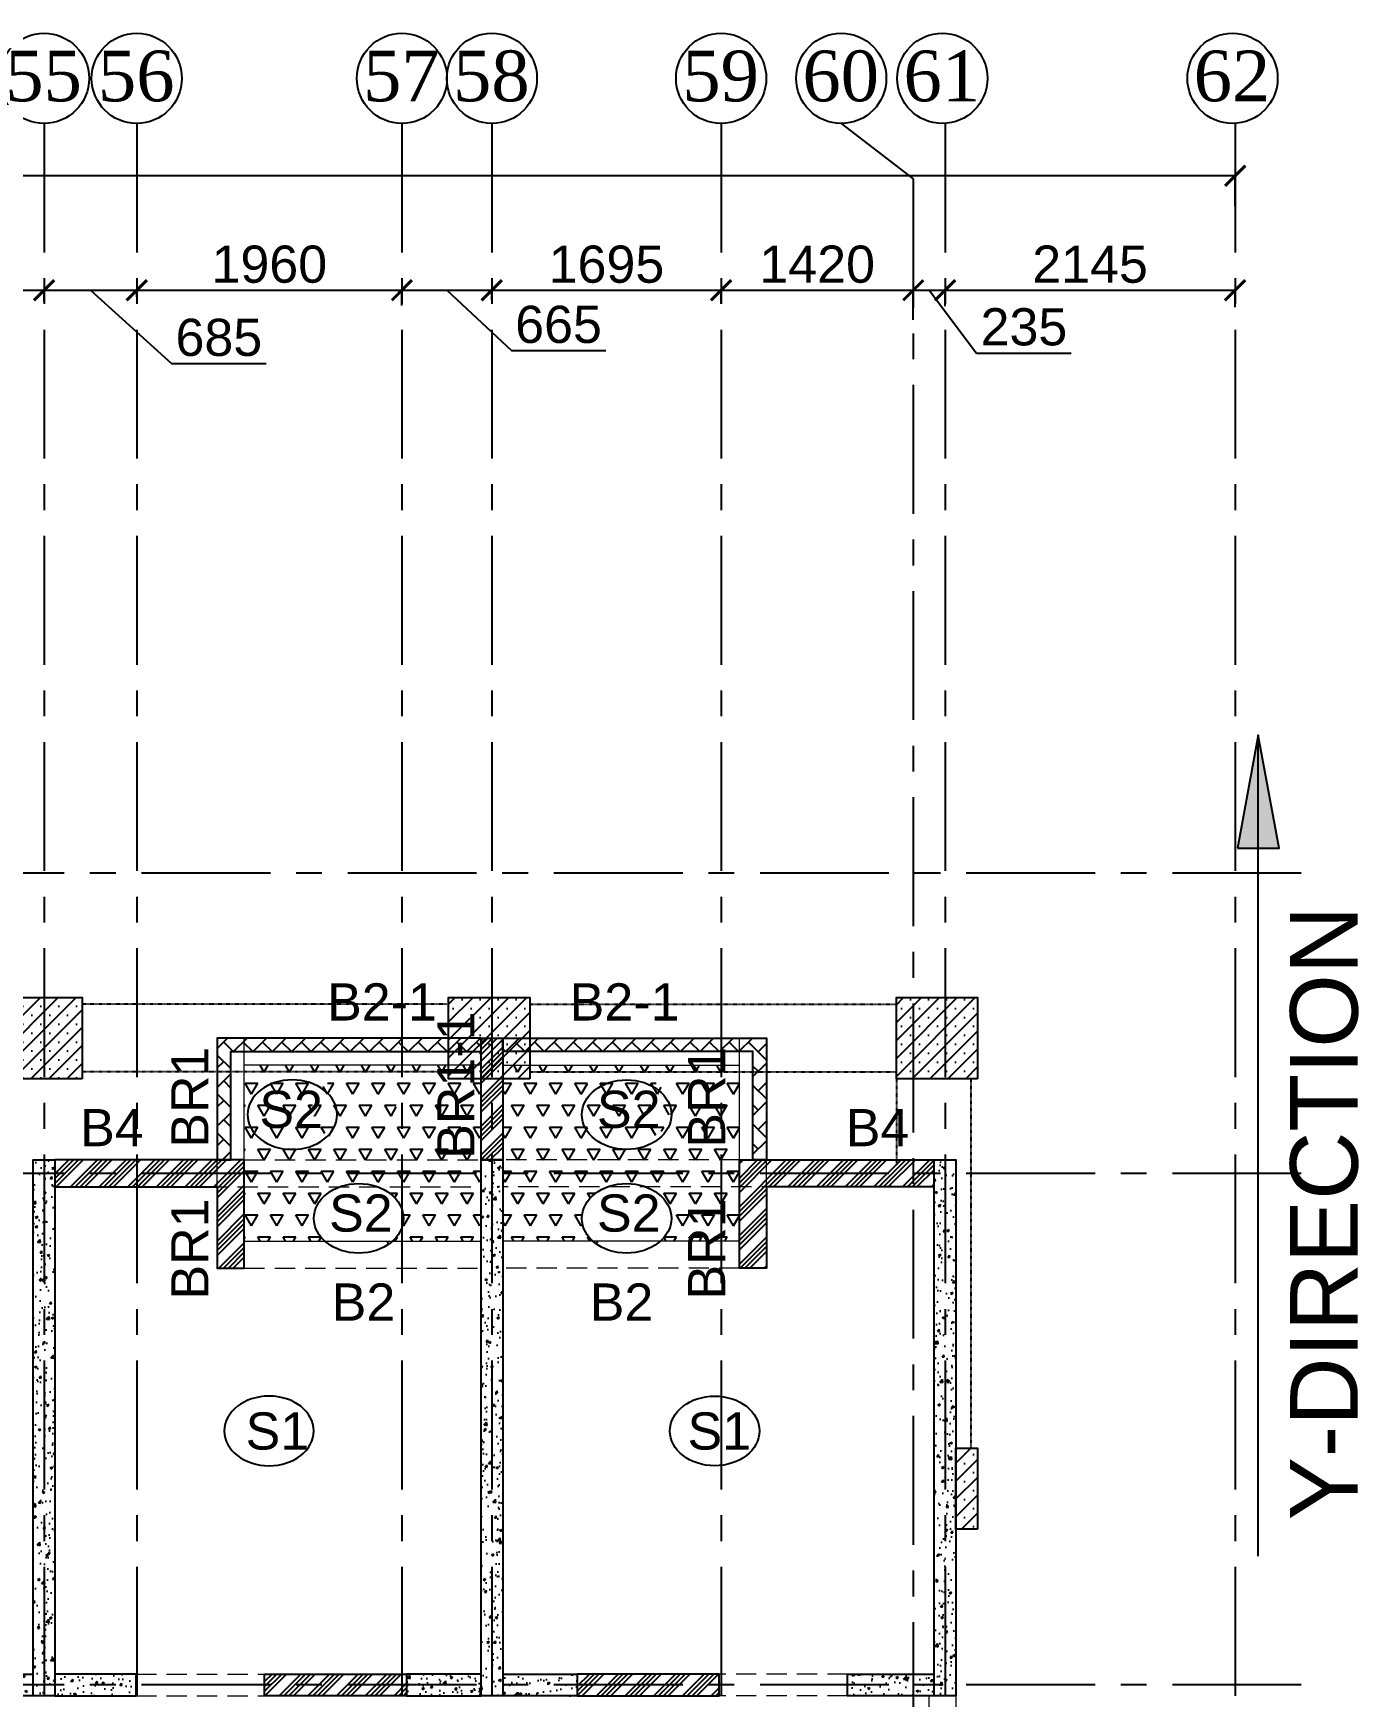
# Model space of a CAD drawing. Header units: inches. Extents: x -1898 to 127651, y -195120 to -109120.
# Drawn here: x 77511 to 87309, y -158291 to -145997 of the extents above; entities that cross this region are included whole.
import ezdxf

# ---------------------------------------------------------------- set-up
doc = ezdxf.new("R2010")
doc.units = ezdxf.units.IN
doc.header["$MEASUREMENT"] = 0
for name, pattern in [('CENTER', [50.8, 31.75, -6.35, 6.35, -6.35]), ('DASHED2', [9.525, 6.35, -3.175]), ('Hidden', [3, 2, -1])]:
    doc.linetypes.add(name, pattern=pattern)
for name, color, linetype in [('160 R.C. WALL HAT', 8, 'Continuous'), ('160 R.C.WALL', 6, 'Continuous'), ('2', 5, 'Continuous'), ('AR-Column', 40, 'Continuous'), ('AR-Hidden', 251, 'DASHED2'), ('BAL. PARAPET WALL', 4, 'Continuous'), ('BEAM TEXT', 4, 'Continuous'), ('DIM', 251, 'Continuous'), ('GIRD CIR', 1, 'Continuous'), ('GIRD TEXT', 4, 'Continuous'), ('GRID', 8, 'CENTER'), ('GRID DIM', 4, 'Continuous'), ('NON S.WALL HATCH', 8, 'Continuous'), ('NON STRUC R.C.WALL', 6, 'Continuous'), ('NON.STRUC.R.C.WALLS', 1, 'Continuous'), ('PARAPET WALL', 4, 'Continuous'), ('SUNKEN', 8, 'Continuous')]:
    doc.layers.add(name, color=color, linetype=linetype)
for name, color, linetype, lineweight in [('BEAMS', 3, 'Continuous', 0), ('SLAB CIR', 1, 'Continuous', 25), ('SLAB TXT', 3, 'Continuous', 0), ('TEXT1', 3, 'Continuous', 20)]:
    doc.layers.add(name, color=color, linetype=linetype, lineweight=lineweight)
doc.styles.add('T 200', font='sanss___.ttf')
doc.styles.add('T200', font='sanss___.ttf', dxfattribs={"height": 275})
doc.styles.add('T300', font='sanss___.ttf', dxfattribs={"height": 350})
doc.styles.add('T400', font='romantic.ttf')
doc.dimstyles.new('T 300', dxfattribs={"dimtxt": 275, "dimasz": 150, "dimexe": 1, "dimexo": 0, "dimgap": 50, "dimtad": 1, "dimdec": 0, "dimrnd": 5, "dimdsep": 46, "dimtxsty": 'T200', "dimblk": 'ARCHTICK', "dimcen": 2.5, "dimdle": 1, "dimclrd": 5, "dimclre": 253, "dimclrt": 4, "dimadec": 0, "dimazin": 0, "dimtfac": 1, "dimtdec": 0, "dimtmove": 2, "dimatfit": 3, "dimfxl": 0, "dimarcsym": 0})
pattern_1 = [(60, (2301842.9, -380682.11), (-93.75, 162.379763), [93.75, -93.75]), (120, (2301842.9, -380682.11), (-187.5, 1e-07), [93.75, -93.75]), (0, (2301796.02, -380600.92), (93.75, 162.379763), [93.75, -93.75])]
pattern_2 = [(45, (2346260.05, -275504.5), (-106.066017, 106.066017), []), (45, (2346295.4, -275504.5), (-106.066017, 106.066017), []), (45, (2346330.76, -275504.5), (-106.066017, 106.066017), []), (45, (2346366.12, -275504.5), (-106.066017, 106.066017), [])]
pattern_3 = [(50, (2184721.52, 77472.34), (179.315046, -15.688034), [18.75, -206.25]), (355, (2184721.52, 77472.34), (-34.687833, 188.048033), [15, -165]), (100.451444, (2184736.47, 77471.03), (144.627212, 172.359998), [15.935048, -175.285528]), (46.1842, (2184721.52, 77522.34), (266.810333, -41.37982), [28.125, -309.375]), (96.635635, (2184743.76, 77518.9), (233.665486, 243.52965), [23.902586, -262.92844]), (351.184164, (2184721.52, 77522.34), (233.665486, 243.52965), [22.5, -247.5]), (21, (2184746.52, 77509.84), (149.226763, -100.654723), [18.75, -206.25]), (326, (2184746.52, 77509.84), (60.828833, 181.287511), [15, -165]), (71.451445, (2184758.96, 77501.45), (210.055594, 80.632788), [15.935047, -175.285528]), (37.5, (2184721.524, 77472.34), (3.0399638, 83.2234635), [0, -163, 0, -167.5, 0, -165.625]), (7.5, (2184721.52, 77472.34), (65.7673844, 98.602928), [0, -95.5, 0, -159.25, 0, -63.125]), (327.5, (2184665.774, 77472.34), (133.455609, -5.638718), [0, -62.5, 0, -195, 0, -258.75]), (317.5, (2184640.77, 77472.34), (145.7965423, 25.0262456), [0, -81.25, 0, -129.5, 0, -183.75])]
pattern_4 = [(45, (-132245.64, 74440.45), (-66.29126, 66.29126), []), (45, (-132179.35, 74440.45), (-66.29126, 66.29126), [0, -93.75])]
pattern_5 = [(45, (-132245.64, 75915.45), (-66.29126, 66.29126), []), (45, (-132179.35, 75915.45), (-66.29126, 66.29126), [0, -93.75])]

# ---------------------------------------------------------------- blocks, each defined once
blk = doc.blocks.new('_ARCHTICK')
at = {"color": 0, "linetype": 'ByBlock', "const_width": 0.15}
blk.add_lwpolyline([(-0.5, -0.5), (0.5, 0.5)], dxfattribs=at)
blk = doc.blocks.new('*D679')
at = {"layer": 'Defpoints', "color": 0}
for p in [(86396, -147049), (3327, -147274, 15), (86396, -147274, 15)]:
    blk.add_point(p, dxfattribs=at)
at = {"layer": 'GRID DIM', "color": 5, "lineweight": -2}
blk.add_line((3326, -147049), (86397, -147049), dxfattribs=at)
at = {"layer": 'GRID DIM', "color": 253, "lineweight": -2}
for p, q in [((3327, -147274), (3327, -147048)), ((86396, -147274), (86396, -147048))]:
    blk.add_line(p, q, dxfattribs=at)
at = {"layer": 'GRID DIM', "color": 5, "lineweight": -2, "xscale": 150, "yscale": 150, "zscale": 150, "rotation": 180}
blk.add_blockref('_ARCHTICK', (3327, -147049), dxfattribs=at)
at = {"layer": 'GRID DIM', "color": 5, "lineweight": -2, "xscale": 150, "yscale": 150, "zscale": 150}
blk.add_blockref('_ARCHTICK', (86396, -147049), dxfattribs=at)
at = {"layer": 'GRID DIM', "color": 4, "insert": (44862, -146857), "char_height": 275, "attachment_point": 5, "style": 'T200'}
blk.add_mtext('83070', dxfattribs=at)
blk = doc.blocks.new('*D736')
at = {"layer": 'Defpoints', "color": 0}
for p in [(77591, -147896), (76351, -147958, 15), (77591, -147983, 15)]:
    blk.add_point(p, dxfattribs=at)
at = {"layer": 'GRID DIM', "color": 5, "lineweight": -2}
blk.add_line((76350, -147896), (77592, -147896), dxfattribs=at)
at = {"layer": 'GRID DIM', "color": 253, "lineweight": -2}
for p, q in [((76351, -147958), (76351, -147895)), ((77591, -147983), (77591, -147895))]:
    blk.add_line(p, q, dxfattribs=at)
at = {"layer": 'GRID DIM', "color": 5, "lineweight": -2, "xscale": 150, "yscale": 150, "zscale": 150, "rotation": 180}
blk.add_blockref('_ARCHTICK', (76351, -147896), dxfattribs=at)
at = {"layer": 'GRID DIM', "color": 5, "lineweight": -2, "xscale": 150, "yscale": 150, "zscale": 150}
blk.add_blockref('_ARCHTICK', (77591, -147896), dxfattribs=at)
at = {"layer": 'GRID DIM', "color": 4, "insert": (76971, -147705), "char_height": 275, "attachment_point": 5, "style": 'T200'}
blk.add_mtext('1240', dxfattribs=at)
blk = doc.blocks.new('*D737')
at = {"layer": 'Defpoints', "color": 0}
for p in [(78276, -147896), (77591, -147983, 15), (78276, -147944, 15)]:
    blk.add_point(p, dxfattribs=at)
at = {"layer": 'GRID DIM', "color": 5, "lineweight": -2}
for p, q in [((77590, -147896), (78277, -147896)), ((77933, -147896), (78534, -148438)), ((78534, -148438), (79232, -148438))]:
    blk.add_line(p, q, dxfattribs=at)
at = {"layer": 'GRID DIM', "color": 253, "lineweight": -2}
for p, q in [((77591, -147983), (77591, -147895)), ((78276, -147944), (78276, -147895))]:
    blk.add_line(p, q, dxfattribs=at)
at = {"layer": 'GRID DIM', "color": 5, "lineweight": -2, "xscale": 150, "yscale": 150, "zscale": 150, "rotation": 180}
blk.add_blockref('_ARCHTICK', (77591, -147896), dxfattribs=at)
at = {"layer": 'GRID DIM', "color": 5, "lineweight": -2, "xscale": 150, "yscale": 150, "zscale": 150}
blk.add_blockref('_ARCHTICK', (78276, -147896), dxfattribs=at)
at = {"layer": 'GRID DIM', "color": 4, "insert": (78883, -148246), "char_height": 275, "attachment_point": 5, "style": 'T200'}
blk.add_mtext('685', dxfattribs=at)
blk = doc.blocks.new('*D738')
at = {"layer": 'Defpoints', "color": 0}
for p in [(80236, -147896), (78276, -147944, 15), (80236, -148009, 15)]:
    blk.add_point(p, dxfattribs=at)
at = {"layer": 'GRID DIM', "color": 5, "lineweight": -2}
blk.add_line((78275, -147896), (80237, -147896), dxfattribs=at)
at = {"layer": 'GRID DIM', "color": 253, "lineweight": -2}
for p, q in [((78276, -147944), (78276, -147895)), ((80236, -148009), (80236, -147895))]:
    blk.add_line(p, q, dxfattribs=at)
at = {"layer": 'GRID DIM', "color": 5, "lineweight": -2, "xscale": 150, "yscale": 150, "zscale": 150, "rotation": 180}
blk.add_blockref('_ARCHTICK', (78276, -147896), dxfattribs=at)
at = {"layer": 'GRID DIM', "color": 5, "lineweight": -2, "xscale": 150, "yscale": 150, "zscale": 150}
blk.add_blockref('_ARCHTICK', (80236, -147896), dxfattribs=at)
at = {"layer": 'GRID DIM', "color": 4, "insert": (79256, -147705), "char_height": 275, "attachment_point": 5, "style": 'T200'}
blk.add_mtext('1960', dxfattribs=at)
blk = doc.blocks.new('*D739')
at = {"layer": 'Defpoints', "color": 0}
for p in [(80901, -147896), (80236, -148009, 15), (80901, -147966, 15)]:
    blk.add_point(p, dxfattribs=at)
at = {"layer": 'GRID DIM', "color": 5, "lineweight": -2}
for p, q in [((80235, -147896), (80902, -147896)), ((80568, -147896), (81045, -148342)), ((81045, -148342), (81743, -148342))]:
    blk.add_line(p, q, dxfattribs=at)
at = {"layer": 'GRID DIM', "color": 253, "lineweight": -2}
for p, q in [((80236, -148009), (80236, -147895)), ((80901, -147966), (80901, -147895))]:
    blk.add_line(p, q, dxfattribs=at)
at = {"layer": 'GRID DIM', "color": 5, "lineweight": -2, "xscale": 150, "yscale": 150, "zscale": 150, "rotation": 180}
blk.add_blockref('_ARCHTICK', (80236, -147896), dxfattribs=at)
at = {"layer": 'GRID DIM', "color": 5, "lineweight": -2, "xscale": 150, "yscale": 150, "zscale": 150}
blk.add_blockref('_ARCHTICK', (80901, -147896), dxfattribs=at)
at = {"layer": 'GRID DIM', "color": 4, "insert": (81394, -148150), "char_height": 275, "attachment_point": 5, "style": 'T200'}
blk.add_mtext('665', dxfattribs=at)
blk = doc.blocks.new('*D740')
at = {"layer": 'Defpoints', "color": 0}
for p in [(82596, -147896), (80901, -147966, 15), (82596, -147994, 15)]:
    blk.add_point(p, dxfattribs=at)
at = {"layer": 'GRID DIM', "color": 5, "lineweight": -2}
blk.add_line((80900, -147896), (82597, -147896), dxfattribs=at)
at = {"layer": 'GRID DIM', "color": 253, "lineweight": -2}
for p, q in [((80901, -147966), (80901, -147895)), ((82596, -147994), (82596, -147895))]:
    blk.add_line(p, q, dxfattribs=at)
at = {"layer": 'GRID DIM', "color": 5, "lineweight": -2, "xscale": 150, "yscale": 150, "zscale": 150, "rotation": 180}
blk.add_blockref('_ARCHTICK', (80901, -147896), dxfattribs=at)
at = {"layer": 'GRID DIM', "color": 5, "lineweight": -2, "xscale": 150, "yscale": 150, "zscale": 150}
blk.add_blockref('_ARCHTICK', (82596, -147896), dxfattribs=at)
at = {"layer": 'GRID DIM', "color": 4, "insert": (81748, -147705), "char_height": 275, "attachment_point": 5, "style": 'T200'}
blk.add_mtext('1695', dxfattribs=at)
blk = doc.blocks.new('*D741')
at = {"layer": 'Defpoints', "color": 0}
for p in [(84016, -147896), (82596, -147994, 15), (84016, -148114, 15)]:
    blk.add_point(p, dxfattribs=at)
at = {"layer": 'GRID DIM', "color": 5, "lineweight": -2}
blk.add_line((82595, -147896), (84017, -147896), dxfattribs=at)
at = {"layer": 'GRID DIM', "color": 253, "lineweight": -2}
for p, q in [((82596, -147994), (82596, -147895)), ((84016, -148114), (84016, -147895))]:
    blk.add_line(p, q, dxfattribs=at)
at = {"layer": 'GRID DIM', "color": 5, "lineweight": -2, "xscale": 150, "yscale": 150, "zscale": 150, "rotation": 180}
blk.add_blockref('_ARCHTICK', (82596, -147896), dxfattribs=at)
at = {"layer": 'GRID DIM', "color": 5, "lineweight": -2, "xscale": 150, "yscale": 150, "zscale": 150}
blk.add_blockref('_ARCHTICK', (84016, -147896), dxfattribs=at)
at = {"layer": 'GRID DIM', "color": 4, "insert": (83306, -147705), "char_height": 275, "attachment_point": 5, "style": 'T200'}
blk.add_mtext('1420', dxfattribs=at)
blk = doc.blocks.new('*D742')
at = {"layer": 'Defpoints', "color": 0}
for p in [(84251, -147896), (84251, -148013, 15), (84016, -148114, 15)]:
    blk.add_point(p, dxfattribs=at)
at = {"layer": 'GRID DIM', "color": 5, "lineweight": -2}
for p, q in [((84015, -147896), (84252, -147896)), ((84133, -147896), (84483, -148360)), ((84483, -148360), (85184, -148360))]:
    blk.add_line(p, q, dxfattribs=at)
at = {"layer": 'GRID DIM', "color": 253, "lineweight": -2}
for p, q in [((84016, -148114), (84016, -147895)), ((84251, -148013), (84251, -147895))]:
    blk.add_line(p, q, dxfattribs=at)
at = {"layer": 'GRID DIM', "color": 5, "lineweight": -2, "xscale": 150, "yscale": 150, "zscale": 150, "rotation": 180}
blk.add_blockref('_ARCHTICK', (84016, -147896), dxfattribs=at)
at = {"layer": 'GRID DIM', "color": 5, "lineweight": -2, "xscale": 150, "yscale": 150, "zscale": 150}
blk.add_blockref('_ARCHTICK', (84251, -147896), dxfattribs=at)
at = {"layer": 'GRID DIM', "color": 4, "insert": (84834, -148168), "char_height": 275, "attachment_point": 5, "style": 'T200'}
blk.add_mtext('235', dxfattribs=at)
blk = doc.blocks.new('*D743')
at = {"layer": 'Defpoints', "color": 0}
for p in [(86396, -147896), (84251, -148013, 15), (86396, -148021, 15)]:
    blk.add_point(p, dxfattribs=at)
at = {"layer": 'GRID DIM', "color": 5, "lineweight": -2}
blk.add_line((84250, -147896), (86397, -147896), dxfattribs=at)
at = {"layer": 'GRID DIM', "color": 253, "lineweight": -2}
for p, q in [((84251, -148013), (84251, -147895)), ((86396, -148021), (86396, -147895))]:
    blk.add_line(p, q, dxfattribs=at)
at = {"layer": 'GRID DIM', "color": 5, "lineweight": -2, "xscale": 150, "yscale": 150, "zscale": 150, "rotation": 180}
blk.add_blockref('_ARCHTICK', (84251, -147896), dxfattribs=at)
at = {"layer": 'GRID DIM', "color": 5, "lineweight": -2, "xscale": 150, "yscale": 150, "zscale": 150}
blk.add_blockref('_ARCHTICK', (86396, -147896), dxfattribs=at)
at = {"layer": 'GRID DIM', "color": 4, "insert": (85323, -147705), "char_height": 275, "attachment_point": 5, "style": 'T200'}
blk.add_mtext('2145', dxfattribs=at)
blk = doc.blocks.new('A$C02A55DAE')
at = {"layer": 'NON S.WALL HATCH'}
h = blk.add_hatch(dxfattribs=at)
h.set_pattern_fill('SACNCR', color=256, scale=1000)
h.set_pattern_definition(pattern_5)
h.paths.add_polyline_path([(72709, 600), (72109, 600), (72109, 1200), (72709, 1200)])
h = blk.add_hatch(dxfattribs=at)
h.set_pattern_fill('SACNCR', color=256, scale=1000)
h.set_pattern_definition(pattern_4)
h.paths.add_polyline_path([(76019, 600), (75419, 600), (75419, 1200), (76019, 1200)])
h = blk.add_hatch(dxfattribs=at)
h.set_pattern_fill('SACNCR', color=256, scale=1000)
h.set_pattern_definition(pattern_4)
h.paths.add_polyline_path([(79329, 600), (78729, 600), (78729, 1200), (79329, 1200)])
h = blk.add_hatch(dxfattribs=at)
h.set_pattern_fill('SACNCR', color=256, scale=1000)
h.set_pattern_definition(pattern_5)
h.paths.add_polyline_path([(79329, -2730), (79169, -2730), (79169, -2130), (79329, -2130)])
at = {"layer": 'AR-Column', "color": 4, "elevation": -29}
for points in [[(72709, 600), (72109, 600), (72109, 1200), (72709, 1200)], [(76019, 600), (75419, 600), (75419, 1200), (76019, 1200)], [(79329, 600), (78729, 600), (78729, 1200), (79329, 1200)], [(79329, -2730), (79169, -2730), (79169, -2130), (79329, -2130)]]:
    blk.add_lwpolyline(points, close=True, dxfattribs=at)
at = {"layer": 'AR-Hidden', "ltscale": 0.009}
for p, q in [((75419, 1150, -29), (72709, 1150, -29)), ((76019, 1150, -29), (78729, 1150, -29)), ((75419, 650, -29), (72709, 650, -29)), ((76019, 650, -29), (78729, 650, -29)), ((78729, 600, -29), (78729, -40, -29)), ((79279, 600, -29), (79279, -2130, -29))]:
    blk.add_line(p, q, dxfattribs=at)

msp = doc.modelspace()

# ---------------------------------------------------------------- hatches: boundary and pattern name
at = {"layer": '160 R.C. WALL HAT'}
h = msp.add_hatch(dxfattribs=at)
h.set_pattern_fill('AR-CONC', color=256, scale=25)
h.set_pattern_definition(pattern_3)
h.paths.add_polyline_path([(77671, -158283.5), (77511, -158283.5), (77511, -154323.5), (77671, -154323.5)])
h = msp.add_hatch(dxfattribs=at)
h.set_pattern_fill('AR-CONC', color=256, scale=25)
h.set_pattern_definition(pattern_3)
h.paths.add_polyline_path([(80821, -154323.5), (80981, -154323.5), (80981, -158283.5), (80821, -158283.5)])
h = msp.add_hatch(dxfattribs=at)
h.set_pattern_fill('AR-CONC', color=256, scale=25)
h.set_pattern_definition(pattern_3)
h.paths.add_polyline_path([(84171, -154323.5), (84331, -154323.5), (84331, -158283.5), (84171, -158283.5)])
h = msp.add_hatch(dxfattribs=at)
h.set_pattern_fill('AR-CONC', color=256, scale=25)
h.set_pattern_definition(pattern_3)
h.paths.add_polyline_path([(76911, -158123.5), (76911, -158283.5), (77511, -158283.5), (77511, -158123.5)])
h = msp.add_hatch(dxfattribs=at)
h.set_pattern_fill('AR-CONC', color=256, scale=25)
h.set_pattern_definition(pattern_3)
h.paths.add_polyline_path([(78271, -158123.5), (78271, -158283.5), (77671, -158283.5), (77671, -158123.5)])
h = msp.add_hatch(dxfattribs=at)
h.set_pattern_fill('AR-CONC', color=256, scale=25)
h.set_pattern_definition(pattern_3)
h.paths.add_polyline_path([(80271, -158283.5), (80271, -158123.5), (80821, -158123.5), (80821, -158283.5)])
h = msp.add_hatch(dxfattribs=at)
h.set_pattern_fill('AR-CONC', color=256, scale=25)
h.set_pattern_definition(pattern_3)
h.paths.add_polyline_path([(80981, -158283.5), (80981, -158123.5), (81531, -158123.5), (81531, -158283.5)])
h = msp.add_hatch(dxfattribs=at)
h.set_pattern_fill('AR-CONC', color=256, scale=25)
h.set_pattern_definition(pattern_3)
h.paths.add_polyline_path([(83551, -158123.5), (84171, -158123.5), (84171, -158283.5), (83551, -158283.5)])
at = {"layer": '2'}
msp.add_hatch(color=1, dxfattribs=at).paths.add_polyline_path([(86413.3, -152019.9), (86720.2, -152019.9), (86566.8, -151185.2)])
at = {"layer": 'BAL. PARAPET WALL'}
h = msp.add_hatch(dxfattribs=at)
h.set_pattern_fill('AR-HBONE', color=256, angle=-90, style=0)
h.set_pattern_definition([(315, (577502.33, 1971634.79), (143.684098, -4e-14), [304.8, -101.6]), (45, (577574.18, 1971562.95), (143.684098, -4e-14), [304.8, -101.6])])
h.paths.add_polyline_path([(80821, -153523.5), (80821, -153423.5), (78871, -153423.5), (78871, -154323.5), (78971, -154323.5), (78971, -153523.5)])
h = msp.add_hatch(dxfattribs=at)
h.set_pattern_fill('AR-HBONE', color=256, angle=-90, style=0)
h.set_pattern_definition([(315, (577502.33, 1971634.79), (143.684098, -4e-14), [304.8, -101.6]), (45, (577574.18, 1971562.95), (143.684098, -4e-14), [304.8, -101.6])])
h.paths.add_polyline_path([(80981, -153523.5), (80981, -153423.5), (82931, -153423.5), (82931, -154323.5), (82831, -154323.5), (82831, -153523.5)])
at = {"layer": 'NON STRUC R.C.WALL'}
h = msp.add_hatch(dxfattribs=at)
h.set_pattern_fill('ANSI34', color=1, scale=200)
h.set_pattern_definition([(45, (2346260.05, -275544.5), (-106.066017, 106.066017), []), (45, (2346295.4, -275544.5), (-106.066017, 106.066017), []), (45, (2346330.76, -275544.5), (-106.066017, 106.066017), []), (45, (2346366.12, -275544.5), (-106.066017, 106.066017), [])])
h.paths.add_polyline_path([(80981, -154323.5), (80821, -154323.5), (80821, -153423.5), (80981, -153423.5)])
h = msp.add_hatch(dxfattribs=at)
h.set_pattern_fill('ANSI34', color=1, scale=200)
h.set_pattern_definition(pattern_2)
h.paths.add_polyline_path([(77671, -154523.5), (78871, -154523.5), (78871, -155123.5), (79071, -155123.5), (79071, -154323.5), (77671, -154323.5)])
h = msp.add_hatch(dxfattribs=at)
h.set_pattern_fill('ANSI34', color=1, scale=200)
h.set_pattern_definition(pattern_2)
h.paths.add_polyline_path([(84171, -154523.5), (82931, -154523.5), (82931, -155123.5), (82731, -155123.5), (82731, -154323.5), (84171, -154323.5)])
h = msp.add_hatch(dxfattribs=at)
h.set_pattern_fill('ANSI34', color=1, scale=200)
h.set_pattern_definition(pattern_2)
h.paths.add_polyline_path([(79221, -158123.5), (80271, -158123.5), (80271, -158283.5), (79221, -158283.5)])
h = msp.add_hatch(dxfattribs=at)
h.set_pattern_fill('ANSI34', color=1, scale=200)
h.set_pattern_definition([(45, (2357405.32, -280704.64), (-106.066017, 106.066017), []), (45, (2357440.68, -280704.64), (-106.066017, 106.066017), []), (45, (2357476.03, -280704.64), (-106.066017, 106.066017), []), (45, (2357511.39, -280704.64), (-106.066017, 106.066017), [])])
h.paths.add_polyline_path([(82581, -158123.5), (81531, -158123.5), (81531, -158283.5), (82581, -158283.5)])
at = {"layer": 'SUNKEN'}
h = msp.add_hatch(dxfattribs=at)
h.set_pattern_fill('TRIANG', color=256, scale=500)
h.set_pattern_definition(pattern_1)
h.paths.add_polyline_path([(80821, -153623.5), (79071, -153623.5), (79071, -154323.5), (80821, -154323.5)])
edge = h.paths.add_edge_path(flags=16)
edge.add_ellipse((79905, -153949.2), major_axis=(331, 0), ratio=0.77685, start_angle=0, end_angle=360, ccw=False)
h.paths.add_polyline_path([(80821, -154323.5), (79071, -154323.5), (79071, -154523.5), (80821, -154523.5)])
h.paths.add_polyline_path([(79589.5, -154167.3), (80194.6, -154167.3), (80194.6, -153736.1), (79589.5, -153736.1)], flags=16)
h.paths.add_polyline_path([(79715.7, -154960.2), (79721.4, -154923.5), (79071, -154923.5), (79071, -154523.5), (79774.9, -154523.5), (79767.1, -154526.4), (79756.4, -154530.8), (79745.8, -154535.5), (79735.5, -154540.6), (79725.5, -154545.9), (79715.7, -154551.5), (79706.1, -154557.3), (79696.9, -154563.5), (79688, -154569.9), (79679.3, -154576.5), (79671, -154583.4), (79663, -154590.5), (79655.4, -154597.9), (79648.1, -154605.5), (79641.1, -154613.2), (79634.6, -154621.2), (79628.4, -154629.3), (79622.6, -154637.6), (79617.2, -154646.1), (79612.2, -154654.7), (79607.7, -154663.5), (79603.5, -154672.3), (79599.8, -154681.3), (79596.5, -154690.4), (79593.6, -154699.6), (79591.1, -154708.9), (79589.1, -154718.2), (79587.6, -154727.5), (79586.5, -154737), (79585.8, -154746.4), (79585.6, -154755.8), (79585.8, -154765.3), (79586.5, -154774.7), (79587.6, -154784.1), (79589.1, -154793.5), (79591.1, -154802.8), (79593.6, -154812.1), (79596.5, -154821.2), (79599.8, -154830.3), (79603.5, -154839.3), (79607.7, -154848.2), (79612.2, -154857), (79617.2, -154865.6), (79622.6, -154874), (79628.4, -154882.3), (79634.6, -154890.5), (79641.1, -154898.4), (79648.1, -154906.2), (79655.4, -154913.8), (79663, -154921.1), (79671, -154928.2), (79679.3, -154935.1), (79688, -154941.8), (79696.9, -154948.2), (79706.1, -154954.3)])
h.paths.add_polyline_path([(80111.8, -154923.5), (80112.6, -154963), (80122.3, -154957.3), (80131.6, -154951.3), (80140.7, -154945), (80149.5, -154938.5), (80158, -154931.7), (80166.2, -154924.7), (80174, -154917.5), (80181.5, -154910), (80188.6, -154902.4), (80195.3, -154894.5), (80201.7, -154886.4), (80207.7, -154878.2), (80213.3, -154869.8), (80218.5, -154861.3), (80223.2, -154852.6), (80227.6, -154843.8), (80231.6, -154834.8), (80235.1, -154825.8), (80238.2, -154816.7), (80240.8, -154807.4), (80243.1, -154798.2), (80244.8, -154788.8), (80246.2, -154779.4), (80247.1, -154770), (80247.5, -154760.6), (80247.5, -154751.1), (80247.1, -154741.7), (80246.2, -154732.2), (80244.8, -154722.9), (80243.1, -154713.5), (80240.8, -154704.2), (80238.2, -154695), (80235.1, -154685.9), (80231.6, -154676.8), (80227.6, -154667.9), (80223.2, -154659.1), (80218.5, -154650.4), (80213.3, -154641.8), (80207.7, -154633.4), (80201.7, -154625.2), (80195.3, -154617.2), (80188.6, -154609.3), (80181.5, -154601.6), (80174, -154594.2), (80166.2, -154587), (80158, -154579.9), (80149.5, -154573.2), (80140.7, -154566.6), (80131.6, -154560.4), (80122.3, -154554.4), (80112.6, -154548.6), (80102.7, -154543.2), (80092.5, -154538), (80082.1, -154533.1), (80071.4, -154528.6), (80060.6, -154524.3), (80058.3, -154523.5), (80821, -154523.5), (80821, -154923.5)])
h = msp.add_hatch(dxfattribs=at)
h.set_pattern_fill('TRIANG', color=256, scale=500)
h.set_pattern_definition(pattern_1)
h.paths.add_polyline_path([(80981, -153623.5), (82731, -153623.5), (82731, -154323.5), (80981, -154323.5)])
edge = h.paths.add_edge_path(flags=16)
edge.add_ellipse((81897, -153949.2), major_axis=(-331, 0), ratio=0.77685, start_angle=0, end_angle=360)
h.paths.add_polyline_path([(80981, -154323.5), (82731, -154323.5), (82731, -154523.5), (80981, -154523.5)])
h.paths.add_polyline_path([(82212.5, -154167.3), (81607.4, -154167.3), (81607.4, -153736.1), (82212.5, -153736.1)], flags=16)
h.paths.add_polyline_path([(81755.4, -154523.5), (81750.9, -154525.1), (81739.2, -154529.8), (81727.8, -154534.9), (81716.6, -154540.3), (81705.7, -154546), (81695.1, -154552.1), (81684.8, -154558.5), (81674.9, -154565.2), (81665.3, -154572.2), (81656.1, -154579.5), (81647.3, -154587.1), (81638.8, -154594.9), (81630.8, -154603), (81623.2, -154611.4), (81616, -154620), (81609.3, -154628.7), (81603, -154637.7), (81597.2, -154646.9), (81591.9, -154656.2), (81587, -154665.8), (81582.6, -154675.4), (81578.8, -154685.2), (81575.4, -154695.1), (81572.6, -154705), (81570.2, -154715.1), (81568.4, -154725.2), (81567.1, -154735.4), (81566.3, -154745.6), (81566, -154755.8), (81566.3, -154766.1), (81567.1, -154776.3), (81568.4, -154786.4), (81570.2, -154796.6), (81572.6, -154806.6), (81575.4, -154816.6), (81578.8, -154826.5), (81582.6, -154836.3), (81587, -154845.9), (81591.9, -154855.4), (81597.2, -154864.8), (81603, -154873.9), (81609.3, -154882.9), (81616, -154891.7), (81623.2, -154900.3), (81630.8, -154908.6), (81638.8, -154916.7), (81647.3, -154924.6), (81656.1, -154932.2), (81665.3, -154939.5), (81674.9, -154946.5), (81684.8, -154953.2), (81695.1, -154959.6), (81701.9, -154923.5), (80981, -154923.5), (80981, -154523.5)])
h.paths.add_polyline_path([(82043.2, -154525.1), (82038.7, -154523.5), (82731, -154523.5), (82731, -154923.5), (82092.2, -154923.5), (82099, -154959.6), (82109.2, -154953.2), (82119.2, -154946.5), (82128.8, -154939.5), (82138, -154932.2), (82146.8, -154924.6), (82155.2, -154916.7), (82163.3, -154908.6), (82170.9, -154900.3), (82178.1, -154891.7), (82184.8, -154882.9), (82191.1, -154873.9), (82196.9, -154864.8), (82202.2, -154855.4), (82207.1, -154845.9), (82211.4, -154836.3), (82215.3, -154826.5), (82218.7, -154816.6), (82221.5, -154806.6), (82223.9, -154796.6), (82225.7, -154786.4), (82227, -154776.3), (82227.8, -154766.1), (82228, -154755.8), (82227.8, -154745.6), (82227, -154735.4), (82225.7, -154725.2), (82223.9, -154715.1), (82221.5, -154705), (82218.7, -154695.1), (82215.3, -154685.2), (82211.4, -154675.4), (82207.1, -154665.8), (82202.2, -154656.2), (82196.9, -154646.9), (82191.1, -154637.7), (82184.8, -154628.7), (82178.1, -154620), (82170.9, -154611.4), (82163.3, -154603), (82155.2, -154594.9), (82146.8, -154587.1), (82138, -154579.5), (82128.8, -154572.2), (82119.2, -154565.2), (82109.2, -154558.5), (82099, -154552.1), (82088.4, -154546), (82077.5, -154540.3), (82066.3, -154534.9), (82054.9, -154529.8)])

# ---------------------------------------------------------------- linework, layer by layer
at = {"layer": '160 R.C.WALL'}
for p, q in [((80821, -158123.5, 14.7), (80271, -158123.5, 14.7)), ((80271, -158123.5, 14.7), (80271, -158284.1, 14.7)), ((80981, -158123.5, 14.7), (81531, -158123.5, 14.7)), ((81531, -158123.5, 14.7), (81531, -158283.5, 14.7)), ((80271, -158283.5, 14.7), (80821, -158283.5, 14.7)), ((81531, -158283.5, 14.7), (80981, -158283.5, 14.7))]:
    msp.add_line(p, q, dxfattribs=at)
at = {"layer": '160 R.C.WALL', "elevation": 14.7}
for points in [[(77671, -158283.5), (77511, -158283.5), (77511, -154323.5), (77671, -154323.5)], [(80981, -158283.5), (80821, -158283.5), (80821, -154323.5), (80981, -154323.5)], [(84331, -158283.5), (84171, -158283.5), (84171, -154323.5), (84331, -154323.5)]]:
    msp.add_lwpolyline(points, close=True, dxfattribs=at)
for points in [[(77511, -158283.5), (76911, -158283.5), (76911, -158123.5), (77511, -158123.5)], [(77671, -158283.5), (78271, -158283.5), (78271, -158123.5), (77671, -158123.5)], [(84171, -158283.5), (83531, -158283.5), (83531, -158123.5), (84171, -158123.5)]]:
    msp.add_lwpolyline(points, dxfattribs=at)
at = {"layer": '2', "color": 1}
msp.add_line((86566.8, -157253.1), (86566.8, -151185.2), dxfattribs=at)
msp.add_lwpolyline([(86413.3, -152019.9), (86720.2, -152019.9), (86566.8, -151185.2), (86413.3, -152019.9)], dxfattribs=at)
at = {"layer": 'BAL. PARAPET WALL', "elevation": 14.7}
for points in [[(80821, -153523.5), (80821, -153423.5), (78871, -153423.5), (78871, -154323.5), (78971, -154323.5), (78971, -153523.5), (80821, -153523.5)], [(80981, -153523.5), (80981, -153423.5), (82931, -153423.5), (82931, -154323.5), (82831, -154323.5), (82831, -153523.5), (80981, -153523.5)]]:
    msp.add_lwpolyline(points, dxfattribs=at)
at = {"layer": 'BEAMS', "color": 4, "linetype": 'Continuous', "ltscale": 0.01}
for p, q in [((78871, -155123.5, 14.7), (78871, -153423.5, 14.7)), ((80821, -153423.5, 14.7), (78871, -153423.5, 14.7)), ((79071, -155123.5, 14.7), (79071, -153423.5, 14.7)), ((80981, -153423.5, 14.7), (82931, -153423.5, 14.7)), ((82731, -155123.5, 14.7), (82731, -153423.5, 14.7)), ((82931, -155123.5, 14.7), (82931, -153423.5, 14.7)), ((80821, -153623.5, 14.7), (79071, -153623.5, 14.7)), ((80981, -153623.5, 14.7), (82731, -153623.5, 14.7)), ((77671, -154323.5, 14.7), (78898.1, -154323.5, 14.7)), ((84171, -154323.5, 14.7), (82731, -154323.5, 14.7)), ((79071, -154923.5, 14.7), (80821, -154923.5, 14.7)), ((82731, -154923.5, 14.7), (80981, -154923.5, 14.7)), ((84331, -158283.5, 14.7), (84331, -160083.5, 14.7))]:
    msp.add_line(p, q, dxfattribs=at)
at = {"layer": 'BEAMS', "linetype": 'Hidden', "ltscale": 75}
for p, q in [((79072.8, -154323.5, 14.7), (80821, -154323.5, 14.7)), ((82731, -154323.5, 14.7), (80981, -154323.5, 14.7)), ((77671, -154523.5, 14.7), (80821, -154523.5, 14.7)), ((84171, -154523.5, 14.7), (80981, -154523.5, 14.7)), ((79071, -155123.5, 14.7), (80821, -155123.5, 14.7)), ((82731, -155123.5, 14.7), (80981, -155123.5, 14.7)), ((78271, -158123.5, 14.7), (80271, -158123.5, 14.7)), ((83531, -158123.5, 14.7), (81531, -158123.5, 14.7)), ((78271, -158283.5, 14.7), (80271, -158283.5, 14.7)), ((83531, -158283.5, 14.7), (81531, -158283.5, 14.7)), ((84131, -158283.5, 14.7), (84131, -160083.5, 14.7))]:
    msp.add_line(p, q, dxfattribs=at)
at = {"layer": 'GIRD CIR'}
for centre in [(77591, -146330, 14.7), (78276, -146330, 14.7), (80236, -146330, 14.7), (80901, -146330, 14.7), (82596, -146330, 14.7), (83483.7, -146330, 14.7), (84231, -146330, 14.7), (86376, -146330, 14.7)]:
    msp.add_circle(centre, 333.3, dxfattribs=at)
at = {"layer": 'GRID', "ltscale": 30}
for p, q in [((77591, -146663.3, 14.7), (77591, -178683.9, 14.7)), ((78276, -146663.3, 14.7), (78276, -178683.9, 14.7)), ((80236, -146663.3, 14.7), (80236, -178683.9, 14.7)), ((80901, -146663.3, 14.7), (80901, -178683.9, 14.7)), ((82596, -146663.3, 14.7), (82596, -178683.9, 14.7)), ((83483.7, -146663.3, 14.7), (84016, -147071.7, 14.7)), ((84251, -146663.3, 14.7), (84251, -178683.9, 14.7)), ((86396, -146663.3, 14.7), (86396, -178683.9, 14.7)), ((84016, -147071.7, 14.7), (84016, -178683.9, 14.7)), ((86883.8, -152203.6, 14.7), (739.5, -152203.6, 14.7)), ((86883.8, -154423.5, 14.7), (739.5, -154423.5, 14.7)), ((86883.8, -158203.5, 14.7), (739.5, -158203.5, 14.7))]:
    msp.add_line(p, q, dxfattribs=at)
at = {"layer": 'NON.STRUC.R.C.WALLS', "elevation": 14.7}
for points in [[(80981, -154323.5), (80821, -154323.5), (80821, -153423.5), (80981, -153423.5)], [(79221, -158123.5), (80271, -158123.5), (80271, -158283.5), (79221, -158283.5)], [(82581, -158123.5), (81531, -158123.5), (81531, -158283.5), (82581, -158283.5)]]:
    msp.add_lwpolyline(points, close=True, dxfattribs=at)
for points in [[(77671, -154523.5), (78871, -154523.5), (78871, -155123.5), (79071, -155123.5), (79071, -154323.5), (77671, -154323.5)], [(84171, -154523.5), (82931, -154523.5), (82931, -155123.5), (82731, -155123.5), (82731, -154323.5), (84171, -154323.5)]]:
    msp.add_lwpolyline(points, dxfattribs=at)
at = {"layer": 'PARAPET WALL'}
for p, q in [((78871, -155123.5, 14.7), (79071, -155123.5, 14.7)), ((82931, -155123.5, 14.7), (82731, -155123.5, 14.7))]:
    msp.add_line(p, q, dxfattribs=at)
at = {"layer": 'SLAB CIR', "extrusion": (0, 0, -1)}
for centre in [(79425.9, -153989.2, -0.7), (79253.9, -156326.6, -0.7)]:
    msp.add_ellipse(centre, major_axis=(331, 0), ratio=0.77685, dxfattribs=at)
at = {"layer": 'SLAB CIR'}
for centre in [(81897, -153989.2, -0.7), (79916.6, -154755.8, -0.7), (81897, -154755.8, -0.7), (82548.1, -156326.6, -0.7)]:
    msp.add_ellipse(centre, major_axis=(-331, 0), ratio=0.77685, dxfattribs=at)

# ---------------------------------------------------------------- block references
at = {"layer": 'DIM', "color": 1}
msp.add_blockref('A$C02A55DAE', (5162.4, -154323.5, 29.5), dxfattribs=at)

# ---------------------------------------------------------------- texts
at = {"layer": 'BEAM TEXT', "style": 'T300'}
for s, p in [('B2-1', (79683.2, -153293.5)), ('B2-1', (81476.3, -153293.5)), ('B4', (77857.4, -154222.6)), ('B4', (83517.3, -154222.6)), ('B2', (79717.2, -155511.7)), ('B2', (81624.7, -155511.7))]:
    msp.add_text(s, height=275, dxfattribs=at).set_placement(p)
for s, p in [('BR1-1', (80772.5, -154315.9)), ('BR1', (78806.1, -154233.6)), ('BR1', (82626, -154233.6)), ('BR1', (78806.1, -155355.8)), ('BR1', (82626, -155355.8))]:
    msp.add_text(s, height=275, rotation=90, dxfattribs=at).set_placement(p)
at = {"layer": 'GIRD TEXT', "ltscale": 7, "style": 'T400'}
for s, p in [('55', (77304, -146499.3)), ('56', (77989, -146499.3)), ('57', (79949, -146499.3)), ('58', (80614, -146499.3)), ('59', (82309, -146499.3)), ('60', (83196.8, -146499.3)), ('61', (83944, -146499.3)), ('62', (86089, -146499.3))]:
    msp.add_text(s, height=375, dxfattribs=at).set_placement(p)
at = {"layer": 'SLAB TXT', "style": 'T300'}
for s, p in [('S2', (79182.3, -154087.2)), ('S2', (81678.1, -154087.2)), ('S2', (79697.7, -154853.8)), ('S2', (81678.1, -154853.8)), ('S1', (79080.4, -156464.6)), ('S1', (82347.4, -156464.6))]:
    msp.add_text(s, height=275, dxfattribs=at).set_placement(p)
at = {"layer": 'TEXT1', "color": 4, "style": 'T 200'}
msp.add_text('Y-DIRECTION', height=500, rotation=90, dxfattribs=at).set_placement((87302, -156986.3))

# ---------------------------------------------------------------- dimensions: what is measured, and where the dimension line sits
at = {"layer": 'GRID DIM'}
for base, p1, p2, picture, middle in [((86396, -147049), (3327.4, -147273.7, 14.7), (86396, -147273.7, 14.7), '*D679', (44861.7, -146857.2)), ((77591, -147896.4), (76350.8, -147957.7, 14.7), (77591, -147982.8, 14.7), '*D736', (76970.9, -147704.7)), ((80236, -147896.4), (78276, -147944.5, 14.7), (80236, -148009, 14.7), '*D738', (79256, -147704.5)), ((82596, -147896.4), (80901, -147965.5, 14.7), (82596, -147994.2, 14.7), '*D740', (81748.5, -147704.5)), ((84016, -147896.4), (82596, -147994.2, 14.7), (84016, -148114.3, 14.7), '*D741', (83306, -147704.7)), ((86396, -147896.4), (84251, -148012.9, 14.7), (86396, -148021, 14.7), '*D743', (85323.5, -147704.7))]:
    dim = msp.add_linear_dim(base=base, p1=p1, p2=p2, dimstyle='T 300', dxfattribs=at)
    dim.commit()
    dim.dimension.update_dxf_attribs({"geometry": picture, "text_midpoint": middle})
for base, p1, p2, picture, middle in [((78276, -147896.4), (77591, -147982.8, 14.7), (78276, -147944.5, 14.7), '*D737', (78584.5, -148438)), ((80901, -147896.4), (80236, -148009, 14.7), (80901, -147965.5, 14.7), '*D739', (81095, -148341.8)), ((84251, -147896.4), (84016, -148114.3, 14.7), (84251, -148012.9, 14.7), '*D742', (84533.4, -148360))]:
    dim = msp.add_linear_dim(base=base, p1=p1, p2=p2, dimstyle='T 300', override={"dimtmove": 1}, dxfattribs=at)
    dim.commit()
    dim.dimension.update_dxf_attribs({"geometry": picture, "text_midpoint": middle, "dimtype": 160})

doc.saveas('drawing.dxf')
